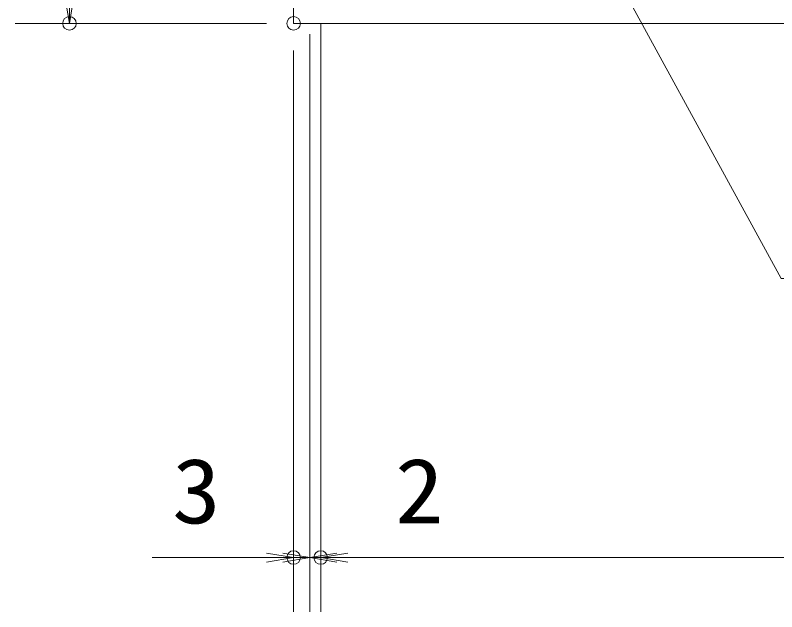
# Model space of a CAD drawing. Units: millimetres, scale not verified. Extents: x -1050 to 1050, y -742 to 742.
# Drawn here: x -846.8 to -706.3, y 219 to 329 of the extents above; entities that cross this region are included whole.
import ezdxf
from ezdxf.enums import TextEntityAlignment as Align

# ---------------------------------------------------------------- set-up
doc = ezdxf.new("R2010")
doc.units = ezdxf.units.MM
doc.header["$LTSCALE"] = 5
doc.header["$PDMODE"] = 32
doc.header["$PDSIZE"] = 2.5
for name, color, linetype, lineweight in [('0-1_寸法注釈', 2, 'Continuous', 9), ('0-2_0', 2, 'Continuous', 9), ('0-3_DEFPOINTS', 134, 'Continuous', 9), ('0-9_枠', 7, 'Continuous', 9)]:
    doc.layers.add(name, color=color, linetype=linetype, lineweight=lineweight)
doc.styles.add('ＭＳ ゴシック', font='')
doc.styles.get('ＭＳ ゴシック').set_extended_font_data('MS Gothic')

# ---------------------------------------------------------------- blocks, each defined once
blk = doc.blocks.new('_OPEN')
at = {"layer": '0-2_0'}
blk.add_line((0, 0), (-5, 0), dxfattribs=at)
blk.add_lwpolyline([(-5, 0.833), (0, 0), (-5, -0.833)], dxfattribs=at)

msp = doc.modelspace()

# ---------------------------------------------------------------- linework, layer by layer
at = {"layer": '0-1_寸法注釈'}
for p, q in [((-800.45, 327.475), (-846.789, 327.475)), ((-790.45, 327.475), (-790.45, 218.953)), ((-790.45, 327.475), (-790.45, 218.953)), ((-792.45, 325.475), (-792.45, 218.953)), ((-792.45, 325.475), (-792.45, 218.953)), ((-795.45, 322.475), (-795.45, 218.953)), ((-800.45, 228.953), (-821.563, 228.953)), ((-797.45, 228.953), (-802.45, 228.953)), ((-792.45, 228.953), (-795.45, 228.953)), ((-792.45, 228.953), (-790.45, 228.953)), ((-787.45, 228.953), (-782.45, 228.953)), ((-785.45, 228.953), (199.55, 228.953)), ((-785.45, 228.953), (-764.337, 228.953))]:
    msp.add_line(p, q, dxfattribs=at)
msp.add_lwpolyline([(-526.9, 280.436), (-705.531, 280.436), (-742.95, 348.972)], dxfattribs=at)
at = {"layer": '0-3_DEFPOINTS'}
for p in [(-836.789, 327.475), (-795.45, 327.475), (-795.45, 327.475), (-795.45, 228.953), (-790.45, 228.953)]:
    msp.add_point(p, dxfattribs=at)
at = {"layer": '0-9_枠'}
for p, q in [((-795.45, 487.475), (-795.45, 327.475)), ((-795.45, 327.475), (409.55, 327.475))]:
    msp.add_line(p, q, dxfattribs=at)

# ---------------------------------------------------------------- block references
at = {"layer": '0-1_寸法注釈'}
for p, rotation in [((-836.789, 327.475), 270), ((-792.45, 228.953), 180), ((-790.45, 228.953), 180), ((-790.45, 228.953), 180)]:
    msp.add_blockref('_OPEN', p, dxfattribs=dict(at, rotation=rotation))
for p in [(-795.45, 228.953), (-792.45, 228.953)]:
    msp.add_blockref('_OPEN', p, dxfattribs=at)

# ---------------------------------------------------------------- texts
at = {"layer": '0-1_寸法注釈', "color": 7, "style": 'ＭＳ ゴシック', "width": 1.1}
for s, p in [('3', (-817.873, 231.64)), ('2', (-776.76, 231.64))]:
    msp.add_text(s, height=12.02, dxfattribs=at).set_placement(p, align=Align.BOTTOM_LEFT)

doc.saveas('drawing.dxf')
